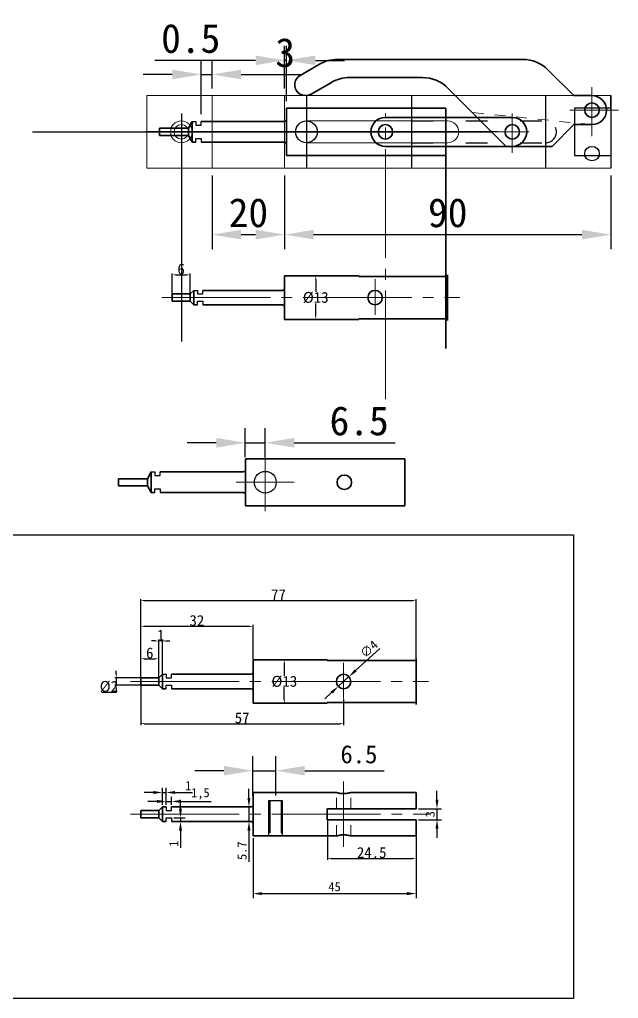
# Model space of a CAD drawing. Header units: millimetres. Extents: x 1443 to 3417, y 283 to 1662.
# Drawn here: x 1635.8 to 1801.1, y 1164 to 1434.2 of the extents above; entities that cross this region are included whole.
import ezdxf

# ---------------------------------------------------------------- set-up
doc = ezdxf.new("R2010")
doc.units = ezdxf.units.MM
for name, pattern in [('ACAD_ISO03W100', [30, 12, -18]), ('DASHDOTX3', [508, 254, -127, 0, -127]), ('EB_DASH', [6, 3, -3]), ('EB_DASHDOT', [39, 30, -3, 3, -3])]:
    doc.linetypes.add(name, pattern=pattern)
doc.layers.get('Defpoints').update_dxf_attribs({"color": 6})
for name, color, linetype, lineweight in [('1', 1, 'EB_DASHDOT', 13), ('4', 3, 'Continuous', 0), ('5', 6, 'EB_DASH', 0), ('实线', 7, 'Continuous', 20), ('实线2', 5, 'Continuous', 20)]:
    doc.layers.add(name, color=color, linetype=linetype, lineweight=lineweight)
doc.layers.add('中线', color=1, linetype='DASHDOTX3')
doc.layers.add('虚线', color=2, linetype='ACAD_ISO03W100')
doc.styles.get("Standard").update_dxf_attribs({"font": 'SimSun.ttf'})
doc.dimstyles.new('ISO-25', dxfattribs={"dimtxt": 2.5, "dimasz": 2.5, "dimexe": 1.25, "dimexo": 0.625, "dimtad": 1, "dimtxsty": 'Standard', "dimcen": 2.5, "dimadec": 0, "dimazin": 0, "dimtfac": 1, "dimtmove": 0, "dimatfit": 3, "dimfxl": 1, "dimarcsym": 0})
doc.dimstyles.new('UserStyle3', dxfattribs={"dimtxt": 3, "dimasz": 1, "dimexe": 0.396, "dimexo": 0.1375, "dimgap": 0.09, "dimtad": 1, "dimtih": 1, "dimtoh": 1, "dimdec": 4, "dimzin": 12, "dimdsep": 46, "dimtxsty": 'Standard', "dimcen": 0, "dimadec": 0, "dimazin": 3, "dimtfac": 1, "dimtdec": 4, "dimtmove": 0, "dimatfit": 3, "dimfxl": 1, "dimtolj": 1, "dimtzin": 0, "dimarcsym": 0})
doc.dimstyles.new('大尺寸', dxfattribs={"dimtxt": 8, "dimasz": 8, "dimexe": 4, "dimexo": 2, "dimgap": 2, "dimtad": 1, "dimdsep": 46, "dimtxsty": 'Standard', "dimcen": 8, "dimadec": 0, "dimazin": 0, "dimtfac": 1, "dimtmove": 0, "dimatfit": 3, "dimfxl": 1, "dimarcsym": 0})

# ---------------------------------------------------------------- blocks, each defined once
blk = doc.blocks.new('*D299')
at = {"color": 0, "lineweight": -2}
for p, q in [((1700.24, 1208.22), (1700.24, 1191.69)), ((1745.24, 1208.22), (1745.24, 1191.69)), ((1702.74, 1192.94), (1742.74, 1192.94))]:
    blk.add_line(p, q, dxfattribs=at)
at = {"color": 0}
for points in [[(1702.74, 1193.36), (1702.74, 1192.52), (1700.24, 1192.94)], [(1742.74, 1193.36), (1742.74, 1192.52), (1745.24, 1192.94)]]:
    blk.add_solid(points, dxfattribs=at)
at = {"layer": 'Defpoints', "color": 0}
for p in [(1700.24, 1208.84), (1745.24, 1208.84), (1745.24, 1192.94)]:
    blk.add_point(p, dxfattribs=at)
at = {"color": 0, "insert": (1722.74, 1194.81), "char_height": 2.5, "attachment_point": 5}
blk.add_mtext('45', dxfattribs=at)
blk = doc.blocks.new('*D259')
at = {"layer": '4', "color": 0, "linetype": 'Continuous', "lineweight": -2}
for p, q in [((1720.74, 1213.21), (1720.74, 1202.27)), ((1745.24, 1208.71), (1745.24, 1202.27)), ((1721.74, 1202.66), (1744.24, 1202.66))]:
    blk.add_line(p, q, dxfattribs=at)
at = {"layer": '4', "color": 0, "linetype": 'Continuous'}
for points in [[(1721.74, 1202.83), (1721.74, 1202.5), (1720.74, 1202.66)], [(1744.24, 1202.83), (1744.24, 1202.5), (1745.24, 1202.66)]]:
    blk.add_solid(points, dxfattribs=at)
at = {"layer": 'Defpoints', "color": 0, "linetype": 'Continuous'}
for p in [(1720.74, 1213.34), (1745.24, 1208.84), (1745.24, 1202.66)]:
    blk.add_point(p, dxfattribs=at)
at = {"layer": '4', "color": 0, "linetype": 'Continuous', "lineweight": 0, "insert": (1732.99, 1204.25), "char_height": 3, "attachment_point": 5}
blk.add_mtext('\\A1;\\fFangSong_GB2312;24.5', dxfattribs=at)
blk = doc.blocks.new('*D260')
at = {"layer": '4', "color": 0, "linetype": 'Continuous', "lineweight": -2}
for p, q in [((1669.24, 1250.34), (1669.24, 1239.45)), ((1725.24, 1246.61), (1725.24, 1239.45)), ((1670.24, 1239.84), (1724.24, 1239.84))]:
    blk.add_line(p, q, dxfattribs=at)
at = {"layer": '4', "color": 0}
for points in [[(1670.24, 1240.01), (1670.24, 1239.68), (1669.24, 1239.84)], [(1724.24, 1239.68), (1724.24, 1240.01), (1725.24, 1239.84)]]:
    blk.add_solid(points, dxfattribs=at)
at = {"layer": 'Defpoints', "color": 0}
for p in [(1669.24, 1250.47), (1725.24, 1246.75), (1725.24, 1239.84)]:
    blk.add_point(p, dxfattribs=at)
at = {"layer": '4', "color": 0, "lineweight": 0, "insert": (1697.24, 1241.43), "char_height": 3, "attachment_point": 5}
blk.add_mtext('\\A1;57', dxfattribs=at)
blk = doc.blocks.new('*D261')
at = {"layer": '4', "color": 0, "linetype": 'Continuous', "lineweight": -2}
for p, q in [((1708.65, 1257.47), (1709.27, 1257.47)), ((1708.87, 1256.47), (1708.87, 1253.06)), ((1708.87, 1246.47), (1708.87, 1249.88)), ((1709.3, 1245.47), (1708.47, 1245.47))]:
    blk.add_line(p, q, dxfattribs=at)
at = {"layer": '4', "color": 0, "linetype": 'Continuous'}
for points in [[(1708.7, 1256.47), (1709.04, 1256.47), (1708.87, 1257.47)], [(1708.7, 1246.47), (1709.04, 1246.47), (1708.87, 1245.47)]]:
    blk.add_solid(points, dxfattribs=at)
at = {"layer": 'Defpoints', "color": 0, "linetype": 'Continuous'}
for p in [(1708.51, 1257.47), (1708.87, 1245.47), (1709.44, 1245.47)]:
    blk.add_point(p, dxfattribs=at)
at = {"layer": '4', "color": 0, "linetype": 'Continuous', "lineweight": 0, "insert": (1708.87, 1251.47), "char_height": 3, "attachment_point": 5}
blk.add_mtext('\\A1;%%c13', dxfattribs=at)
blk = doc.blocks.new('*D262')
at = {"layer": '4', "color": 0, "linetype": 'Continuous', "lineweight": -2}
for p, q in [((1662.51, 1253.47), (1662.51, 1254.47)), ((1669.1, 1252.47), (1662.11, 1252.47)), ((1662.51, 1252.47), (1662.51, 1250.47)), ((1662.51, 1248.47), (1658.5, 1248.47)), ((1669.1, 1250.47), (1662.11, 1250.47)), ((1662.51, 1249.47), (1662.51, 1248.47))]:
    blk.add_line(p, q, dxfattribs=at)
at = {"layer": '4', "color": 0, "linetype": 'Continuous'}
for points in [[(1662.34, 1253.47), (1662.68, 1253.47), (1662.51, 1252.47)], [(1662.34, 1249.47), (1662.68, 1249.47), (1662.51, 1250.47)]]:
    blk.add_solid(points, dxfattribs=at)
at = {"layer": 'Defpoints', "color": 0, "linetype": 'Continuous'}
for p in [(1669.24, 1252.47), (1662.51, 1250.47), (1669.24, 1250.47)]:
    blk.add_point(p, dxfattribs=at)
at = {"layer": '4', "color": 0, "linetype": 'Continuous', "lineweight": 0, "insert": (1660.46, 1250.06), "char_height": 3, "attachment_point": 5}
blk.add_mtext('\\A1;%%c2', dxfattribs=at)
blk = doc.blocks.new('*D263')
at = {"layer": '4', "color": 0, "linetype": 'Continuous', "lineweight": -2}
for p, q in [((1669.24, 1252.75), (1669.24, 1274.22)), ((1670.24, 1273.82), (1744.24, 1273.82)), ((1745.24, 1257.94), (1745.24, 1274.22))]:
    blk.add_line(p, q, dxfattribs=at)
at = {"layer": '4', "color": 0}
for points in [[(1670.24, 1273.99), (1670.24, 1273.65), (1669.24, 1273.82)], [(1744.24, 1273.65), (1744.24, 1273.99), (1745.24, 1273.82)]]:
    blk.add_solid(points, dxfattribs=at)
at = {"layer": 'Defpoints', "color": 0}
for p in [(1745.24, 1273.82), (1745.24, 1257.8), (1669.24, 1252.61)]:
    blk.add_point(p, dxfattribs=at)
at = {"layer": '4', "color": 0, "lineweight": 0, "insert": (1707.24, 1275.41), "char_height": 3, "attachment_point": 5}
blk.add_mtext('\\A1;77', dxfattribs=at)
blk = doc.blocks.new('*D264')
at = {"layer": '4', "color": 0, "linetype": 'Continuous', "lineweight": -2}
for p, q in [((1669.24, 1252.61), (1669.24, 1267.1)), ((1670.24, 1266.71), (1699.24, 1266.71)), ((1700.24, 1257.61), (1700.24, 1267.1))]:
    blk.add_line(p, q, dxfattribs=at)
at = {"layer": '4', "color": 0}
for points in [[(1670.24, 1266.87), (1670.24, 1266.54), (1669.24, 1266.71)], [(1699.24, 1266.54), (1699.24, 1266.87), (1700.24, 1266.71)]]:
    blk.add_solid(points, dxfattribs=at)
at = {"layer": 'Defpoints', "color": 0}
for p in [(1700.24, 1266.71), (1700.24, 1257.47), (1669.24, 1252.47)]:
    blk.add_point(p, dxfattribs=at)
at = {"layer": '4', "color": 0, "lineweight": 0, "insert": (1684.74, 1268.3), "char_height": 3, "attachment_point": 5}
blk.add_mtext('\\A1;32', dxfattribs=at)
blk = doc.blocks.new('*D265')
at = {"layer": '4', "color": 0, "linetype": 'Continuous', "lineweight": -2}
for p, q in [((1673.24, 1262.66), (1672.24, 1262.66)), ((1674.24, 1252.61), (1674.24, 1263.05)), ((1675.24, 1262.66), (1674.24, 1262.66)), ((1675.24, 1253.61), (1675.24, 1263.05)), ((1676.24, 1262.66), (1677.24, 1262.66))]:
    blk.add_line(p, q, dxfattribs=at)
at = {"layer": '4', "color": 0, "linetype": 'Continuous'}
for points in [[(1673.24, 1262.82), (1673.24, 1262.49), (1674.24, 1262.66)], [(1676.24, 1262.82), (1676.24, 1262.49), (1675.24, 1262.66)]]:
    blk.add_solid(points, dxfattribs=at)
at = {"layer": 'Defpoints', "color": 0, "linetype": 'Continuous'}
for p in [(1674.24, 1262.66), (1674.24, 1252.47), (1675.24, 1253.47)]:
    blk.add_point(p, dxfattribs=at)
at = {"layer": '4', "color": 0, "linetype": 'Continuous', "lineweight": 0, "insert": (1674.74, 1264.25), "char_height": 3, "attachment_point": 5}
blk.add_mtext('\\A1;\\fFangSong_GB2312;1', dxfattribs=at)
blk = doc.blocks.new('*D266')
at = {"layer": '4', "color": 0, "linetype": 'Continuous', "lineweight": -2}
for p, q in [((1669.24, 1252.61), (1669.24, 1258.16)), ((1670.24, 1257.77), (1673.24, 1257.77)), ((1674.24, 1252.61), (1674.24, 1258.16))]:
    blk.add_line(p, q, dxfattribs=at)
at = {"layer": '4', "color": 0}
for points in [[(1670.24, 1257.93), (1670.24, 1257.6), (1669.24, 1257.77)], [(1673.24, 1257.6), (1673.24, 1257.93), (1674.24, 1257.77)]]:
    blk.add_solid(points, dxfattribs=at)
at = {"layer": 'Defpoints', "color": 0}
for p in [(1674.24, 1257.77), (1669.24, 1252.47), (1674.24, 1252.47)]:
    blk.add_point(p, dxfattribs=at)
at = {"layer": '4', "color": 0, "lineweight": 0, "insert": (1671.74, 1259.36), "char_height": 3, "attachment_point": 5}
blk.add_mtext('\\A1;6', dxfattribs=at)
blk = doc.blocks.new('*D370')
at = {"color": 0, "lineweight": -2}
for p, q in [((1675.24, 1217.47), (1675.24, 1222.1)), ((1676.24, 1217.47), (1676.24, 1222.1)), ((1672.74, 1220.85), (1670.24, 1220.85)), ((1675.24, 1220.85), (1676.24, 1220.85)), ((1678.74, 1220.85), (1683.5, 1220.85))]:
    blk.add_line(p, q, dxfattribs=at)
at = {"color": 0}
for points in [[(1672.74, 1221.27), (1672.74, 1220.43), (1675.24, 1220.85)], [(1678.74, 1221.27), (1678.74, 1220.43), (1676.24, 1220.85)]]:
    blk.add_solid(points, dxfattribs=at)
at = {"layer": 'Defpoints', "color": 0}
for p in [(1676.24, 1220.85), (1675.24, 1216.84), (1676.24, 1216.84)]:
    blk.add_point(p, dxfattribs=at)
at = {"color": 0, "insert": (1682.37, 1222.73), "char_height": 2.5, "attachment_point": 5}
blk.add_mtext('1', dxfattribs=at)
blk = doc.blocks.new('*D371')
at = {"color": 0, "lineweight": -2}
for p, q in [((1676.24, 1217.47), (1676.24, 1219.63)), ((1677.74, 1217.47), (1677.74, 1219.63)), ((1673.74, 1218.38), (1671.24, 1218.38)), ((1676.24, 1218.38), (1677.74, 1218.38)), ((1680.24, 1218.38), (1688.7, 1218.38))]:
    blk.add_line(p, q, dxfattribs=at)
at = {"color": 0}
for points in [[(1673.74, 1218.8), (1673.74, 1217.96), (1676.24, 1218.38)], [(1680.24, 1218.8), (1680.24, 1217.96), (1677.74, 1218.38)]]:
    blk.add_solid(points, dxfattribs=at)
at = {"layer": 'Defpoints', "color": 0}
for p in [(1676.24, 1216.84), (1677.74, 1218.38), (1677.74, 1216.84)]:
    blk.add_point(p, dxfattribs=at)
at = {"color": 0, "insert": (1685.72, 1220.46), "char_height": 2.5, "attachment_point": 5}
blk.add_mtext('1,5', dxfattribs=at)
blk = doc.blocks.new('*D372')
at = {"color": 0, "lineweight": -2}
for p, q in [((1680.22, 1216.34), (1680.22, 1218.84)), ((1678.36, 1213.84), (1681.47, 1213.84)), ((1680.22, 1213.84), (1680.22, 1212.84)), ((1678.36, 1212.84), (1681.47, 1212.84)), ((1680.22, 1210.34), (1680.22, 1205.58))]:
    blk.add_line(p, q, dxfattribs=at)
at = {"color": 0}
for points in [[(1679.8, 1216.34), (1680.64, 1216.34), (1680.22, 1213.84)], [(1679.8, 1210.34), (1680.64, 1210.34), (1680.22, 1212.84)]]:
    blk.add_solid(points, dxfattribs=at)
at = {"layer": 'Defpoints', "color": 0}
for p in [(1677.74, 1213.84), (1677.74, 1212.84), (1680.22, 1212.84)]:
    blk.add_point(p, dxfattribs=at)
at = {"color": 0, "insert": (1678.34, 1206.71), "char_height": 2.5, "attachment_point": 5, "rotation": 90}
blk.add_mtext('1', dxfattribs=at)
blk = doc.blocks.new('*D373')
at = {"color": 0, "lineweight": -2}
for p, q in [((1699.11, 1219.34), (1699.11, 1221.84)), ((1699.11, 1216.84), (1697.86, 1216.84)), ((1699.11, 1216.84), (1699.11, 1212.84)), ((1699.11, 1212.84), (1697.86, 1212.84)), ((1699.11, 1210.34), (1699.11, 1201.68))]:
    blk.add_line(p, q, dxfattribs=at)
at = {"color": 0}
for points in [[(1698.7, 1219.34), (1699.53, 1219.34), (1699.11, 1216.84)], [(1698.7, 1210.34), (1699.53, 1210.34), (1699.11, 1212.84)]]:
    blk.add_solid(points, dxfattribs=at)
at = {"layer": 'Defpoints', "color": 0}
for p in [(1699.74, 1216.84), (1699.11, 1212.84), (1699.74, 1212.84)]:
    blk.add_point(p, dxfattribs=at)
at = {"color": 0, "insert": (1697.24, 1204.76), "char_height": 2.5, "attachment_point": 5, "rotation": 90}
blk.add_mtext('5.7', dxfattribs=at)
blk = doc.blocks.new('*D374')
at = {"color": 0, "lineweight": -2}
for p, q in [((1750.99, 1218.84), (1750.99, 1221.34)), ((1745.86, 1216.34), (1752.24, 1216.34)), ((1750.99, 1216.34), (1750.99, 1213.34)), ((1745.86, 1213.34), (1752.24, 1213.34)), ((1750.99, 1210.84), (1750.99, 1208.34))]:
    blk.add_line(p, q, dxfattribs=at)
at = {"color": 0}
for points in [[(1750.58, 1218.84), (1751.41, 1218.84), (1750.99, 1216.34)], [(1750.58, 1210.84), (1751.41, 1210.84), (1750.99, 1213.34)]]:
    blk.add_solid(points, dxfattribs=at)
at = {"layer": 'Defpoints', "color": 0}
for p in [(1745.24, 1216.34), (1745.24, 1213.34), (1750.99, 1213.34)]:
    blk.add_point(p, dxfattribs=at)
at = {"color": 0, "insert": (1749.12, 1214.84), "char_height": 2.5, "attachment_point": 5, "rotation": 90}
blk.add_mtext('3', dxfattribs=at)
blk = doc.blocks.new('*D375')
at = {"color": 0, "lineweight": -2}
for p, q in [((1735.19, 1260.62), (1728.55, 1254.52)), ((1723.77, 1250.12), (1726.71, 1252.83)), ((1721.93, 1248.43), (1720.09, 1246.74))]:
    blk.add_line(p, q, dxfattribs=at)
at = {"color": 0}
for points in [[(1728.27, 1254.83), (1728.83, 1254.21), (1726.71, 1252.83)], [(1721.64, 1248.74), (1722.21, 1248.12), (1723.77, 1250.12)]]:
    blk.add_solid(points, dxfattribs=at)
at = {"layer": 'Defpoints', "color": 0}
for p in [(1726.71, 1252.83), (1723.77, 1250.12)]:
    blk.add_point(p, dxfattribs=at)
at = {"color": 0, "insert": (1732.22, 1260.44), "char_height": 2.5, "attachment_point": 5, "rotation": 42.6031}
blk.add_mtext('∅4', dxfattribs=at)
blk = doc.blocks.new('*D427')
at = {"color": 0, "lineweight": -2}
for p, q in [((1708.96, 1391.19), (1708.96, 1370.83)), ((1798.96, 1391.19), (1798.96, 1370.83)), ((1716.96, 1374.83), (1790.96, 1374.83))]:
    blk.add_line(p, q, dxfattribs=at)
at = {"color": 0}
for points in [[(1716.96, 1376.16), (1716.96, 1373.5), (1708.96, 1374.83)], [(1790.96, 1376.16), (1790.96, 1373.5), (1798.96, 1374.83)]]:
    blk.add_solid(points, dxfattribs=at)
at = {"layer": 'Defpoints', "color": 0}
for p in [(1708.96, 1393.19), (1798.96, 1393.19), (1798.96, 1374.83)]:
    blk.add_point(p, dxfattribs=at)
at = {"color": 0, "insert": (1753.96, 1380.83), "char_height": 8, "attachment_point": 5}
blk.add_mtext('90', dxfattribs=at)
blk = doc.blocks.new('*D428')
at = {"color": 0, "lineweight": -2}
for p, q in [((1708.96, 1415.19), (1708.96, 1426.93)), ((1709.46, 1411.69), (1709.46, 1426.93)), ((1700.96, 1422.93), (1673.14, 1422.93)), ((1709.46, 1422.93), (1708.96, 1422.93)), ((1717.46, 1422.93), (1725.46, 1422.93))]:
    blk.add_line(p, q, dxfattribs=at)
at = {"color": 0}
for points in [[(1700.96, 1424.27), (1700.96, 1421.6), (1708.96, 1422.93)], [(1717.46, 1424.27), (1717.46, 1421.6), (1709.46, 1422.93)]]:
    blk.add_solid(points, dxfattribs=at)
at = {"layer": 'Defpoints', "color": 0}
for p in [(1708.96, 1422.93), (1708.96, 1413.19), (1709.46, 1409.69)]:
    blk.add_point(p, dxfattribs=at)
at = {"color": 0, "insert": (1683.05, 1428.93), "char_height": 8, "attachment_point": 5}
blk.add_mtext('0.5', dxfattribs=at)
blk = doc.blocks.new('*D429')
at = {"color": 0, "lineweight": -2}
for p, q in [((1688.96, 1391.19), (1688.96, 1370.83)), ((1708.96, 1391.19), (1708.96, 1370.83)), ((1696.96, 1374.83), (1700.96, 1374.83))]:
    blk.add_line(p, q, dxfattribs=at)
at = {"color": 0}
for points in [[(1696.96, 1376.16), (1696.96, 1373.5), (1688.96, 1374.83)], [(1700.96, 1376.16), (1700.96, 1373.5), (1708.96, 1374.83)]]:
    blk.add_solid(points, dxfattribs=at)
at = {"layer": 'Defpoints', "color": 0}
for p in [(1688.96, 1393.19), (1708.96, 1393.19), (1708.96, 1374.83)]:
    blk.add_point(p, dxfattribs=at)
at = {"color": 0, "insert": (1698.96, 1380.83), "char_height": 8, "attachment_point": 5}
blk.add_mtext('20', dxfattribs=at)
blk = doc.blocks.new('*D430')
at = {"layer": '4', "color": 0, "linetype": 'Continuous', "lineweight": -2}
for p, q in [((1717.31, 1363.44), (1717.93, 1363.44)), ((1717.53, 1362.44), (1717.53, 1359.03)), ((1717.53, 1352.44), (1717.53, 1355.85)), ((1717.96, 1351.44), (1717.14, 1351.44))]:
    blk.add_line(p, q, dxfattribs=at)
at = {"layer": '4', "color": 0, "linetype": 'Continuous'}
for points in [[(1717.37, 1362.44), (1717.7, 1362.44), (1717.53, 1363.44)], [(1717.37, 1352.44), (1717.7, 1352.44), (1717.53, 1351.44)]]:
    blk.add_solid(points, dxfattribs=at)
at = {"layer": 'Defpoints', "color": 0, "linetype": 'Continuous'}
for p in [(1717.18, 1363.44), (1717.53, 1351.44), (1718.1, 1351.44)]:
    blk.add_point(p, dxfattribs=at)
at = {"layer": '4', "color": 0, "linetype": 'Continuous', "lineweight": 0, "insert": (1717.53, 1357.44), "char_height": 3, "attachment_point": 5}
blk.add_mtext('\\A1;%%c13', dxfattribs=at)
blk = doc.blocks.new('*D431')
at = {"layer": '4', "color": 0, "linetype": 'Continuous', "lineweight": -2}
for p, q in [((1677.9, 1358.58), (1677.9, 1364.13)), ((1678.9, 1363.73), (1681.9, 1363.73)), ((1682.9, 1358.58), (1682.9, 1364.13))]:
    blk.add_line(p, q, dxfattribs=at)
at = {"layer": '4', "color": 0}
for points in [[(1678.9, 1363.9), (1678.9, 1363.57), (1677.9, 1363.73)], [(1681.9, 1363.57), (1681.9, 1363.9), (1682.9, 1363.73)]]:
    blk.add_solid(points, dxfattribs=at)
at = {"layer": 'Defpoints', "color": 0}
for p in [(1682.9, 1363.73), (1677.9, 1358.44), (1682.9, 1358.44)]:
    blk.add_point(p, dxfattribs=at)
at = {"layer": '4', "color": 0, "lineweight": 0, "insert": (1680.4, 1365.32), "char_height": 3, "attachment_point": 5}
blk.add_mtext('\\A1;6', dxfattribs=at)
blk = doc.blocks.new('*D432')
at = {"color": 0, "lineweight": -2}
for p, q in [((1685.96, 1408.03), (1685.96, 1423.03)), ((1688.96, 1415.19), (1688.96, 1423.03)), ((1677.96, 1419.03), (1669.96, 1419.03)), ((1685.96, 1419.03), (1688.96, 1419.03)), ((1696.96, 1419.03), (1713.27, 1419.03))]:
    blk.add_line(p, q, dxfattribs=at)
at = {"color": 0}
for points in [[(1677.96, 1420.37), (1677.96, 1417.7), (1685.96, 1419.03)], [(1696.96, 1420.37), (1696.96, 1417.7), (1688.96, 1419.03)]]:
    blk.add_solid(points, dxfattribs=at)
at = {"layer": 'Defpoints', "color": 0}
for p in [(1688.96, 1419.03), (1688.96, 1413.19), (1685.96, 1406.03)]:
    blk.add_point(p, dxfattribs=at)
at = {"color": 0, "insert": (1709.11, 1425.03), "char_height": 8, "attachment_point": 5}
blk.add_mtext('3', dxfattribs=at)
blk = doc.blocks.new('*D447')
at = {"color": 0, "lineweight": -2}
for p, q in [((1698.11, 1313.44), (1698.11, 1321.38)), ((1703.61, 1313.44), (1703.61, 1321.38)), ((1690.11, 1317.38), (1682.11, 1317.38)), ((1698.11, 1317.38), (1703.61, 1317.38)), ((1711.61, 1317.38), (1739.43, 1317.38))]:
    blk.add_line(p, q, dxfattribs=at)
at = {"color": 0}
for points in [[(1690.11, 1316.04), (1690.11, 1318.71), (1698.11, 1317.38)], [(1711.61, 1318.71), (1711.61, 1316.04), (1703.61, 1317.38)]]:
    blk.add_solid(points, dxfattribs=at)
at = {"layer": 'Defpoints', "color": 0}
for p in [(1703.61, 1317.38), (1698.11, 1311.44), (1703.61, 1311.44)]:
    blk.add_point(p, dxfattribs=at)
at = {"color": 0, "insert": (1729.52, 1323.38), "char_height": 8, "attachment_point": 5}
blk.add_mtext('6.5', dxfattribs=at)
blk = doc.blocks.new('*D558')
at = {"color": 0, "lineweight": -2}
for p, q in [((1700.2, 1220.03), (1700.2, 1230.86)), ((1706.51, 1220.03), (1706.51, 1230.86)), ((1692.2, 1226.86), (1684.2, 1226.86)), ((1700.2, 1226.86), (1706.51, 1226.86)), ((1714.51, 1226.86), (1736.4, 1226.86))]:
    blk.add_line(p, q, dxfattribs=at)
at = {"color": 0}
for points in [[(1692.2, 1225.53), (1692.2, 1228.2), (1700.2, 1226.86)], [(1714.51, 1228.2), (1714.51, 1225.53), (1706.51, 1226.86)]]:
    blk.add_solid(points, dxfattribs=at)
at = {"layer": 'Defpoints', "color": 0}
for p in [(1706.51, 1226.86), (1700.2, 1218.03), (1706.51, 1218.03)]:
    blk.add_point(p, dxfattribs=at)
at = {"color": 0, "insert": (1729.46, 1231.36), "char_height": 8, "attachment_point": 5}
blk.add_mtext('{\\H0.625x;6.5}', dxfattribs=at)

msp = doc.modelspace()

# ---------------------------------------------------------------- linework, layer by layer
at = {"linetype": 'Continuous', "lineweight": 35}
for p, q in [((1713.25865, 1418.78791), (1718.56249, 1421.85008)), ((1774.61651, 1423.18983), (1723.56249, 1423.18983)), ((1788.75865, 1413.18983), (1781.68758, 1420.2609)), ((1721.90224, 1416.85008), (1716.25865, 1413.59175)), ((1746.95966, 1418.18983), (1726.90224, 1418.18983)), ((1754.03072, 1415.2609), (1770.10179, 1399.18983)), ((1793.75865, 1413.18983), (1788.75865, 1413.18983)), ((1753.45778, 1409.68983), (1709.45778, 1409.68983)), ((1709.45778, 1396.68983), (1709.45778, 1409.68983)), ((1753.45778, 1409.68983), (1753.45778, 1396.68983)), ((1683.45778, 1406.03983), (1682.45778, 1404.18983)), ((1683.45778, 1400.33983), (1683.45778, 1406.03983)), ((1708.95778, 1406.03983), (1685.95778, 1406.03495)), ((1782.75865, 1399.18983), (1788.75865, 1405.18983)), ((1788.75865, 1405.18983), (1793.75865, 1405.18983)), ((1682.45778, 1404.18983), (1674.45778, 1404.18983)), ((1674.45778, 1402.18983), (1674.45778, 1404.18983)), ((1682.45778, 1402.18983), (1682.45778, 1404.18983)), ((1682.45778, 1402.18983), (1674.45778, 1402.18983)), ((1683.45778, 1400.33983), (1682.45778, 1402.18983)), ((1684.45778, 1400.33983), (1683.45778, 1400.33983)), ((1708.95778, 1400.33983), (1685.95778, 1400.33983)), ((1770.10179, 1399.18983), (1782.75865, 1399.18983)), ((1753.45778, 1396.68983), (1709.45778, 1396.68983)), ((1729.40058, 1363.44195), (1708.90058, 1363.44195)), ((1708.90058, 1351.44195), (1708.90058, 1363.44195)), ((1729.40058, 1363.26651), (1729.40058, 1363.44183)), ((1753.90058, 1363.26651), (1729.40058, 1363.26651)), ((1753.90058, 1363.76651), (1753.90058, 1351.1174)), ((1683.90058, 1359.44195), (1682.90058, 1358.44195)), ((1683.90058, 1355.44195), (1683.90058, 1359.44195)), ((1708.40058, 1359.44195), (1686.40058, 1359.44195)), ((1682.90058, 1358.44195), (1677.90058, 1358.44195)), ((1677.90058, 1356.44195), (1677.90058, 1358.44195)), ((1682.90058, 1356.44195), (1677.90058, 1356.44195)), ((1682.90058, 1356.44195), (1682.90058, 1358.44195)), ((1683.90058, 1355.44195), (1682.90058, 1356.44195)), ((1684.90058, 1355.44195), (1683.90058, 1355.44195)), ((1708.40058, 1355.44195), (1686.40058, 1355.44195)), ((1729.40058, 1351.44195), (1708.90058, 1351.44195)), ((1729.40058, 1351.44207), (1729.40058, 1351.6174)), ((1729.40058, 1351.6174), (1753.90058, 1351.6174)), ((1742.12695, 1312.96559), (1698.12695, 1312.96559)), ((1698.12695, 1299.96559), (1698.12695, 1312.96559)), ((1742.12695, 1312.96559), (1742.12695, 1299.96559)), ((1672.12695, 1309.31559), (1671.12695, 1307.46559)), ((1672.12695, 1303.61559), (1672.12695, 1309.31559)), ((1697.62695, 1309.31559), (1674.62695, 1309.31071)), ((1671.12695, 1307.46559), (1663.12695, 1307.46559)), ((1663.12695, 1305.46559), (1663.12695, 1307.46559)), ((1671.12695, 1305.46559), (1663.12695, 1305.46559)), ((1671.12695, 1305.46559), (1671.12695, 1307.46559)), ((1672.12695, 1303.61559), (1671.12695, 1305.46559)), ((1673.12695, 1303.61559), (1672.12695, 1303.61559)), ((1697.62695, 1303.61559), (1674.62695, 1303.61559)), ((1742.12695, 1299.96559), (1698.12695, 1299.96559)), ((1720.73824, 1257.47453), (1700.23824, 1257.47453)), ((1700.23824, 1245.47453), (1700.23824, 1257.47453)), ((1720.73824, 1257.29909), (1720.73824, 1257.47441)), ((1745.23824, 1257.29909), (1720.73824, 1257.29909)), ((1745.23824, 1257.79909), (1745.23824, 1245.14998)), ((1674.23824, 1252.47453), (1669.23824, 1252.47453)), ((1669.23824, 1250.47453), (1669.23824, 1252.47453)), ((1675.23824, 1253.47453), (1674.23824, 1252.47453)), ((1674.23824, 1250.47453), (1674.23824, 1252.47453)), ((1675.23824, 1249.47453), (1675.23824, 1253.47453)), ((1699.73824, 1253.47453), (1677.73824, 1253.47453)), ((1674.23824, 1250.47453), (1669.23824, 1250.47453)), ((1675.23824, 1249.47453), (1674.23824, 1250.47453)), ((1676.23824, 1249.47453), (1675.23824, 1249.47453)), ((1699.73824, 1249.47453), (1677.73824, 1249.47453)), ((1720.73824, 1245.47465), (1720.73824, 1245.64998)), ((1720.73824, 1245.64998), (1745.23824, 1245.64998)), ((1720.73824, 1245.47453), (1700.23824, 1245.47453)), ((1723.23824, 1220.84372), (1700.23824, 1220.84372)), ((1700.23824, 1220.84372), (1700.23824, 1208.84372)), ((1745.23824, 1220.84372), (1727.23824, 1220.84372)), ((1745.23824, 1220.84372), (1745.23824, 1216.34372)), ((1674.23824, 1215.84372), (1669.23824, 1215.84372)), ((1669.23824, 1215.84372), (1669.23824, 1213.84372)), ((1675.23824, 1216.84372), (1674.23824, 1215.84372)), ((1674.23824, 1215.84372), (1674.23824, 1213.84372)), ((1675.23824, 1216.84372), (1675.23824, 1212.84372)), ((1676.23824, 1216.84372), (1675.23824, 1216.84372)), ((1699.73824, 1216.84372), (1677.73824, 1216.84372)), ((1720.73824, 1213.34372), (1720.73824, 1216.34372)), ((1720.73824, 1216.34372), (1745.23824, 1216.34372)), ((1674.23824, 1213.84372), (1669.23824, 1213.84372)), ((1675.23824, 1212.84372), (1674.23824, 1213.84372)), ((1720.73824, 1213.34372), (1745.23824, 1213.34372)), ((1745.23824, 1213.34372), (1745.23824, 1208.84372)), ((1676.23824, 1212.84372), (1675.23824, 1212.84372)), ((1699.73824, 1212.84372), (1677.73824, 1212.84372)), ((1723.23824, 1208.84372), (1700.23824, 1208.84372)), ((1745.23824, 1208.84372), (1727.23824, 1208.84372))]:
    msp.add_line(p, q, dxfattribs=at)
at = {"color": 4}
for p, q in [((1798.95865, 1409.68983), (1798.95865, 1413.18983)), ((1798.95865, 1413.18983), (1798.95865, 1393.18983)), ((1798.95865, 1409.68983), (1788.95738, 1409.68983)), ((1788.95738, 1409.68983), (1788.95738, 1396.68983)), ((1788.95738, 1396.68983), (1798.95865, 1396.68983))]:
    msp.add_line(p, q, dxfattribs=at)
at = {"color": 0, "linetype": 'Continuous', "lineweight": 35}
for p, q in [((1753.45778, 1409.68983), (1753.45778, 1343.38771)), ((1683.45778, 1406.03983), (1682.45778, 1404.18983)), ((1683.45778, 1400.33983), (1683.45778, 1406.03983)), ((1674.45778, 1402.18983), (1674.45778, 1404.18983)), ((1682.45778, 1404.18983), (1674.45778, 1404.18983)), ((1682.45778, 1402.18983), (1682.45778, 1404.18983)), ((1682.45778, 1402.18983), (1674.45778, 1402.18983)), ((1683.45778, 1400.33983), (1682.45778, 1402.18983)), ((1684.45778, 1400.33983), (1683.45778, 1400.33983))]:
    msp.add_line(p, q, dxfattribs=at)
at = {"color": 0}
for p, q in [((1683.45778, 1406.03983), (1684.45778, 1406.03983)), ((1684.45778, 1406.03983), (1684.45778, 1405.03983)), ((1684.45778, 1405.03983), (1685.95778, 1405.03983)), ((1685.95778, 1405.03983), (1685.95778, 1406.03495)), ((1684.45778, 1401.33983), (1685.95778, 1401.33983)), ((1684.45778, 1400.33983), (1684.45778, 1401.33983)), ((1685.95778, 1401.33983), (1685.95778, 1400.33983))]:
    msp.add_line(p, q, dxfattribs=at)
for p, q in [((1683.45778, 1406.03983), (1684.45778, 1406.03983)), ((1684.45778, 1406.03983), (1684.45778, 1405.03983)), ((1684.45778, 1405.03983), (1685.95778, 1405.03983)), ((1685.95778, 1405.03983), (1685.95778, 1406.03495)), ((1767.72581, 1403.18983), (1670.69796, 1403.18983)), ((1684.45778, 1400.33983), (1684.45778, 1401.33983)), ((1684.45778, 1401.33983), (1685.95778, 1401.33983)), ((1685.95778, 1401.33983), (1685.95778, 1400.33983)), ((1683.90058, 1359.44195), (1684.90058, 1359.44195)), ((1684.90058, 1359.44195), (1684.90058, 1358.44195)), ((1686.40058, 1358.44195), (1686.40058, 1359.44195)), ((1684.90058, 1358.44195), (1686.40058, 1358.44195)), ((1684.90058, 1355.44195), (1684.90058, 1356.44195)), ((1684.90058, 1356.44195), (1686.40058, 1356.44195)), ((1686.40058, 1356.44195), (1686.40058, 1355.44195)), ((1683.90058, 1355.44195), (1684.90058, 1355.44195)), ((1672.12695, 1309.31559), (1673.12695, 1309.31559)), ((1673.12695, 1309.31559), (1673.12695, 1308.31559)), ((1673.12695, 1308.31559), (1674.62695, 1308.31559)), ((1674.62695, 1308.31559), (1674.62695, 1309.31071)), ((1673.12695, 1303.61559), (1673.12695, 1304.61559)), ((1673.12695, 1304.61559), (1674.62695, 1304.61559)), ((1674.62695, 1304.61559), (1674.62695, 1303.61559)), ((1675.23824, 1253.47453), (1676.23824, 1253.47453)), ((1676.23824, 1253.47453), (1676.23824, 1252.47453)), ((1676.23824, 1252.47453), (1677.73824, 1252.47453)), ((1677.73824, 1252.47453), (1677.73824, 1253.47453)), ((1675.23824, 1249.47453), (1676.23824, 1249.47453)), ((1676.23824, 1249.47453), (1676.23824, 1250.47453)), ((1676.23824, 1250.47453), (1677.73824, 1250.47453)), ((1677.73824, 1250.47453), (1677.73824, 1249.47453)), ((1704.61944, 1208.86128), (1704.61941, 1218.6668)), ((1704.61941, 1218.6668), (1708.28242, 1218.6668)), ((1708.28242, 1218.6668), (1708.28253, 1208.86128)), ((1676.23824, 1216.84372), (1676.23824, 1215.84372)), ((1676.23824, 1215.84372), (1677.73824, 1215.84372)), ((1677.73824, 1215.84372), (1677.73824, 1216.84372)), ((1676.23824, 1212.84372), (1676.23824, 1213.84372)), ((1676.23824, 1213.84372), (1677.73824, 1213.84372)), ((1677.73824, 1213.84372), (1677.73824, 1212.84372))]:
    msp.add_line(p, q)
at = {"color": 3, "linetype": 'Continuous', "lineweight": 35}
for p, q in [((1771.75865, 1407.18983), (1736.75865, 1407.18983)), ((1736.75865, 1399.18983), (1771.75865, 1399.18983))]:
    msp.add_line(p, q, dxfattribs=at)
at = {"lineweight": 0}
for p, q in [((1703.62782, 1314.46559), (1703.62782, 1298.46559)), ((1695.62782, 1306.46559), (1711.62782, 1306.46559))]:
    msp.add_line(p, q, dxfattribs=at)
at = {"color": 3}
for p, q in [((1704.89131, 1218.33952), (1704.8914, 1209.67515)), ((1707.99076, 1218.37474), (1707.99085, 1209.63993))]:
    msp.add_line(p, q, dxfattribs=at)
at = {"color": 6}
msp.add_lwpolyline([(1632.29407, 1291.93124), (1788.68314, 1291.93124), (1788.68314, 1164.00386), (1632.29407, 1164.00386)], close=True, dxfattribs=at)
at = {"linetype": 'Continuous', "lineweight": 35}
for centre in [(1793.75865, 1409.18983), (1736.75778, 1403.18983), (1771.75865, 1403.18983), (1733.90058, 1357.44195), (1733.90058, 1357.44195), (1725.42695, 1306.46559), (1725.23824, 1251.47453), (1725.23824, 1251.47453)]:
    msp.add_circle(centre, 2, dxfattribs=at)
at = {"color": 4}
for centre in [(1793.75865, 1409.18983), (1793.75865, 1397.18983)]:
    msp.add_circle(centre, 2, dxfattribs=at)
for centre in [(1714.95865, 1403.18983), (1703.62782, 1306.46559)]:
    msp.add_circle(centre, 3)
at = {"color": 3, "linetype": 'Continuous', "lineweight": 35}
for centre in [(1736.75865, 1403.18983), (1771.75865, 1403.18983)]:
    msp.add_circle(centre, 2, dxfattribs=at)
at = {"linetype": 'Continuous', "lineweight": 35}
for centre, radius, start, end in [((1723.56249, 1413.18983), 10, 90, 120), ((1774.61651, 1413.18983), 10, 45, 90), ((1714.75865, 1416.18983), 3, 120, 300), ((1726.90224, 1408.18983), 10, 90, 120), ((1746.95966, 1408.18983), 10, 45, 90), ((1793.75865, 1409.18983), 4, 270, 90), ((1708.95778, 1406.53983), 0.5, 270, 0), ((1708.95778, 1399.83983), 0.5, 0, 90), ((1708.40058, 1359.94195), 0.5, 270, 0), ((1708.40058, 1354.94195), 0.5, 0, 90), ((1697.62695, 1309.81559), 0.5, 270, 0), ((1697.62695, 1303.11559), 0.5, 0, 90), ((1699.73824, 1253.97453), 0.5, 270, 0), ((1699.73824, 1248.97453), 0.5, 0, 90), ((1725.64296, 1228.65891), 8.17678, 252.8969683, 253.2150369), ((1724.83346, 1228.65913), 8.17701, 286.7868049, 287.1030291), ((1699.73824, 1217.34372), 0.5, 270, 342), ((1699.73824, 1212.34372), 0.5, 18, 90), ((1725.64304, 1201.02828), 8.17705, 106.7867645, 107.1030283), ((1724.83354, 1201.02857), 8.17674, 72.8969673, 73.2150676)]:
    msp.add_arc(centre, radius, start, end, dxfattribs=at)
at = {"color": 3, "linetype": 'Continuous', "lineweight": 35}
for centre, start, end in [((1736.75865, 1403.18983), 90, 270), ((1771.75865, 1403.18983), 270, 90)]:
    msp.add_arc(centre, 4, start, end, dxfattribs=at)
at = {"linetype": 'Continuous', "lineweight": 35}
for points, knots in [([(1727.23824, 1220.84372), (1727.224, 1220.83934), (1727.16775, 1220.8222), (1727.04382, 1220.7859), (1726.84395, 1220.73204), (1726.57615, 1220.66917), (1726.25047, 1220.60743), (1725.87701, 1220.55713), (1725.47183, 1220.52806), (1725.05306, 1220.52638), (1724.64358, 1220.55261), (1724.2619, 1220.60153), (1723.92581, 1220.66365), (1723.64803, 1220.72806), (1723.4404, 1220.78368), (1723.31159, 1220.82133), (1723.25308, 1220.83915), (1723.23824, 1220.84372)], [0, 0, 0, 0, 0.044707705, 0.176395998, 0.387402034, 0.665629244, 1.001425115, 1.381459449, 1.7954977, 2.219178434, 2.63678827, 3.025536083, 3.37290739, 3.661696945, 3.880764299, 4.017675927, 4.064257113, 4.064257113, 4.064257113, 4.064257113]), ([(1723.23824, 1208.84372), (1723.25302, 1208.84827), (1723.31127, 1208.86601), (1723.43951, 1208.90351), (1723.64628, 1208.95893), (1723.92296, 1209.02318), (1724.25778, 1209.08524), (1724.63814, 1209.13428), (1725.04652, 1209.16084), (1725.46476, 1209.15964), (1725.87026, 1209.13102), (1726.24485, 1209.08095), (1726.57209, 1209.01916), (1726.84144, 1208.95604), (1727.04256, 1208.9019), (1727.16729, 1208.86538), (1727.22391, 1208.84813), (1727.23824, 1208.84372)], [0, 0, 0, 0, 0.04637383, 0.182684723, 0.40082765, 0.688478555, 1.034577626, 1.421966549, 1.838340362, 2.261378232, 2.675704588, 3.056979066, 3.394483049, 3.674380645, 3.886708236, 4.019261513, 4.06425781, 4.06425781, 4.06425781, 4.06425781])]:
    msp.add_open_spline(points, degree=3, knots=knots, dxfattribs=at)
at = {"layer": '1', "linetype": 'EB_DASHDOT', "lineweight": 13}
for p, q in [((1793.75865, 1415.55941), (1793.75865, 1402.01969)), ((1736.75778, 1329.38831), (1736.75778, 1408.31776)), ((1771.75865, 1408.27133), (1771.75865, 1397.41602)), ((1787.63803, 1409.18983), (1801.05001, 1409.18983)), ((1674.61264, 1403.18983), (1756.88893, 1403.18983)), ((1767.33811, 1403.18983), (1776.4103, 1403.18983)), ((1733.90058, 1352.7131), (1733.90058, 1362.56988)), ((1675.05544, 1357.44195), (1757.33173, 1357.44195)), ((1725.23824, 1246.74569), (1725.23824, 1256.60247)), ((1666.3931, 1251.47453), (1748.66939, 1251.47453)), ((1725.23824, 1223.8877), (1725.23824, 1205.87184)), ((1666.40654, 1214.84372), (1748.78525, 1214.84372))]:
    msp.add_line(p, q, dxfattribs=at)
at = {"layer": '5', "linetype": 'EB_DASH', "lineweight": 0}
for p, q in [((1793.72884, 1405.18983), (1760.76923, 1408.52239)), ((1723.23824, 1216.34372), (1723.23824, 1220.84372)), ((1727.23824, 1216.34372), (1727.23824, 1220.84372)), ((1723.23824, 1208.84372), (1723.23824, 1213.34372)), ((1727.23824, 1208.84372), (1727.23824, 1213.34372))]:
    msp.add_line(p, q, dxfattribs=at)
at = {"layer": '中线', "color": 1, "ltscale": 0.5}
for p, q in [((1714.95865, 1413.18983), (1714.95865, 1393.18983)), ((1743.95865, 1413.18983), (1743.95865, 1393.18983)), ((1780.95865, 1413.18983), (1780.95865, 1393.18983)), ((1680.45778, 1408.29035), (1680.45778, 1345.35959))]:
    msp.add_line(p, q, dxfattribs=at)
at = {"layer": '中线', "ltscale": 0.5}
msp.add_line((1639.3625, 1403.18983), (1798.95865, 1403.18983), dxfattribs=at)
at = {"layer": '实线', "color": 1, "ltscale": 0.5}
for p, q in [((1670.95865, 1413.18983), (1798.95865, 1413.18983)), ((1670.95865, 1413.18983), (1670.95865, 1393.18983)), ((1688.95865, 1413.18983), (1688.95865, 1393.18983)), ((1708.95865, 1413.18983), (1708.95865, 1393.18983)), ((1798.95865, 1413.18983), (1798.95865, 1393.18983)), ((1714.95865, 1406.18983), (1753.95865, 1406.18983)), ((1753.95865, 1400.18983), (1714.95865, 1400.18983)), ((1670.95865, 1393.18983), (1798.95865, 1393.18983))]:
    msp.add_line(p, q, dxfattribs=at)
at = {"layer": '实线', "color": 4, "ltscale": 0.5}
msp.add_line((1798.95865, 1409.68983), (1798.95865, 1396.68983), dxfattribs=at)
at = {"layer": '实线', "color": 1, "ltscale": 0.5}
msp.add_circle((1680.45778, 1403.18983), 2, dxfattribs=at)
for centre, start, end in [((1714.95865, 1403.18983), 90, 270), ((1753.95865, 1403.18983), 270, 90)]:
    msp.add_arc(centre, 3, start, end, dxfattribs=at)
at = {"layer": '实线2', "color": 1, "ltscale": 0.5}
msp.add_circle((1680.45778, 1403.18983), 3, dxfattribs=at)
at = {"layer": '虚线', "color": 1, "ltscale": 0.5}
for p, q in [((1743.95865, 1406.18983), (1780.95865, 1406.18983)), ((1743.95865, 1400.18983), (1780.95865, 1400.18983))]:
    msp.add_line(p, q, dxfattribs=at)
msp.add_arc((1780.95865, 1403.18983), 3, 270, 90, dxfattribs=at)

# ---------------------------------------------------------------- dimensions: what is measured, and where the dimension line sits
for base, p1, p2, dimstyle, picture, middle in [((1708.95865, 1422.93464), (1709.45778, 1409.68983), (1708.95865, 1413.18983), '大尺寸', '*D428', (1683.04753, 1428.93464)), ((1688.95865, 1419.0324), (1685.95778, 1406.03495), (1688.95865, 1413.18983), '大尺寸', '*D432', (1709.1142, 1425.0324)), ((1708.95865, 1374.83158), (1688.95865, 1393.18983), (1708.95865, 1393.18983), '大尺寸', '*D429', (1698.95865, 1380.83158)), ((1798.95865, 1374.83158), (1708.95865, 1393.18983), (1798.95865, 1393.18983), '大尺寸', '*D427', (1753.95865, 1380.83158)), ((1676.23824, 1220.85051), (1675.23824, 1216.84372), (1676.23824, 1216.84372), 'ISO-25', '*D370', (1682.37019, 1222.72551)), ((1677.73824, 1218.37865), (1676.23824, 1216.84372), (1677.73824, 1216.84372), 'ISO-25', '*D371', (1685.71741, 1220.46198))]:
    dim = msp.add_linear_dim(base=base, p1=p1, p2=p2, dimstyle=dimstyle)
    dim.commit()
    dim.dimension.update_dxf_attribs({"geometry": picture, "text_midpoint": middle})
for base, p1, p2, text, picture, middle in [((1703.60537, 1317.37651), (1698.11227, 1311.4363), (1703.60537, 1311.4363), '6.5', '*D447', (1729.51648, 1323.37651)), ((1706.51451, 1226.862), (1700.20291, 1218.02575), (1706.51451, 1218.02575), '{\\H0.625x;6.5}', '*D558', (1729.45895, 1231.362))]:
    dim = msp.add_linear_dim(base=base, p1=p1, p2=p2, text=text, dimstyle='大尺寸')
    dim.commit()
    dim.dimension.update_dxf_attribs({"geometry": picture, "text_midpoint": middle})
dim = msp.add_diameter_dim_2p(p1=(1723.76612, 1250.1207), p2=(1726.71036, 1252.82836), dimstyle='ISO-25')
dim.commit()
dim.dimension.update_dxf_attribs({"geometry": '*D375', "text_midpoint": (1733.49085, 1259.06401), "dimtype": 163})
dim = msp.add_linear_dim(base=(1699.11324, 1212.84372), p1=(1699.73824, 1216.84372), p2=(1699.73824, 1212.84372), angle=90, text='5.7', dimstyle='ISO-25')
dim.commit()
dim.dimension.update_dxf_attribs({"geometry": '*D373', "text_midpoint": (1697.23824, 1204.76039)})
for base, p1, p2, picture, middle in [((1750.99308, 1213.34372), (1745.23824, 1216.34372), (1745.23824, 1213.34372), '*D374', (1749.11808, 1214.84372)), ((1680.21994, 1212.84372), (1677.73824, 1213.84372), (1677.73824, 1212.84372), '*D372', (1678.34494, 1206.71178))]:
    dim = msp.add_linear_dim(base=base, p1=p1, p2=p2, angle=90, dimstyle='ISO-25')
    dim.commit()
    dim.dimension.update_dxf_attribs({"geometry": picture, "text_midpoint": middle})
dim = msp.add_linear_dim(base=(1745.23824, 1192.93919), p1=(1700.23824, 1208.84372), p2=(1745.23824, 1208.84372), dimstyle='ISO-25', override={"dimcen": 2.5})
dim.commit()
dim.dimension.update_dxf_attribs({"geometry": '*D299', "text_midpoint": (1722.73824, 1194.81419)})
at = {"layer": '4', "linetype": 'Continuous', "lineweight": 0}
for base, p1, p2, text, picture, middle in [((1682.90058, 1363.73257), (1677.90058, 1358.44195), (1682.90058, 1358.44195), '6', '*D431', (1680.40058, 1365.32257)), ((1745.23824, 1273.82129), (1669.23824, 1252.61203), (1745.23824, 1257.79909), '77', '*D263', (1707.23824, 1275.41129)), ((1700.23824, 1266.70546), (1669.23824, 1252.47453), (1700.23824, 1257.47453), '32', '*D264', (1684.73824, 1268.29546)), ((1674.23824, 1262.65593), (1675.23824, 1253.47453), (1674.23824, 1252.47453), '\\fFangSong_GB2312;1', '*D265', (1674.73824, 1264.24593)), ((1674.23824, 1257.76515), (1669.23824, 1252.47453), (1674.23824, 1252.47453), '6', '*D266', (1671.73824, 1259.35515)), ((1725.23824, 1239.84404), (1669.23824, 1250.47453), (1725.23824, 1246.74569), '57', '*D260', (1697.23824, 1241.43404)), ((1745.23824, 1202.66285), (1720.73824, 1213.34372), (1745.23824, 1208.84372), '\\fFangSong_GB2312;24.5', '*D259', (1732.98824, 1204.25285))]:
    dim = msp.add_linear_dim(base=base, p1=p1, p2=p2, text=text, dimstyle='UserStyle3', dxfattribs=at)
    dim.commit()
    dim.dimension.update_dxf_attribs({"geometry": picture, "text_midpoint": middle})
for base, p1, p2, text, picture, middle in [((1717.5319, 1351.44195), (1717.17543, 1363.44195), (1718.10225, 1351.44195), '%%c13', '*D430', (1717.5319, 1357.44195)), ((1708.86956, 1245.47453), (1708.51309, 1257.47453), (1709.43991, 1245.47453), '%%c13', '*D261', (1708.86956, 1251.47453)), ((1662.50868, 1250.47453), (1669.23824, 1252.47453), (1669.23824, 1250.47453), '%%c2', '*D262', (1660.46034, 1250.06453))]:
    dim = msp.add_linear_dim(base=base, p1=p1, p2=p2, angle=90, text=text, dimstyle='UserStyle3', dxfattribs=at)
    dim.commit()
    dim.dimension.update_dxf_attribs({"geometry": picture, "text_midpoint": middle})

doc.saveas('drawing.dxf')
